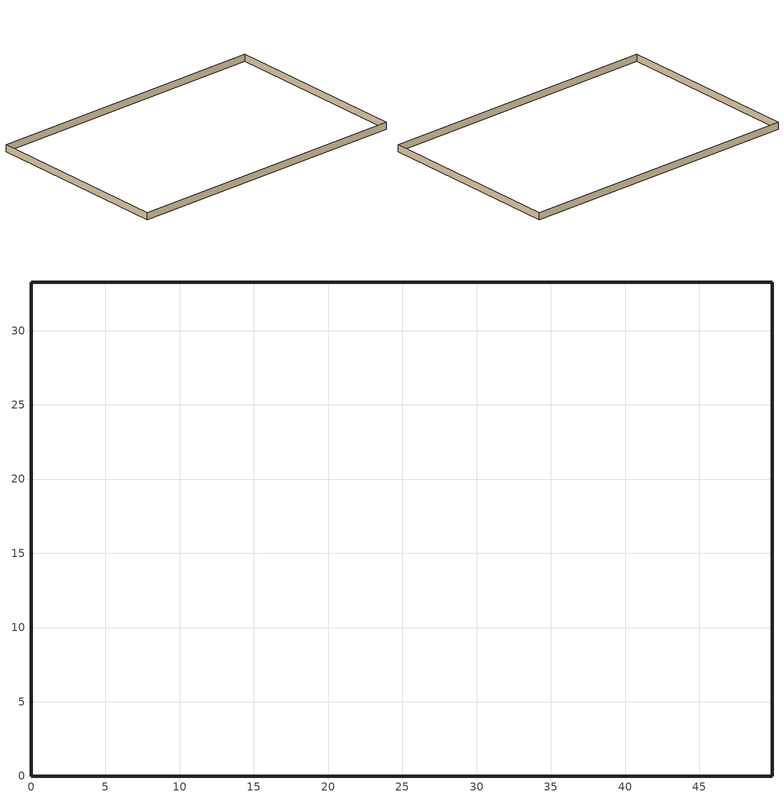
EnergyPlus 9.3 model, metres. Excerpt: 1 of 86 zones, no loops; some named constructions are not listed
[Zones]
FirstFloor_Plenum ZN
 wall outside (nonres_ext_wall): 49.91,0 49.91,33.27 0,33.27 0,0 49.91,0 z2.74:3.96
[EnergyManagementSystem:Subroutine]
Advanced_II_Zone_Vpzmin_6: IF ENCLOSEDOFFICE_BOT_3_OCC_SENSOR ==0; set ENCLOSEDOFFICE_BOT_3_Vozcontrol= 0; ELSEIF WorkTime == 0; set ENCLOSEDOFFICE_BOT_3_Vozcontrol= 0; else; set ENCLOSEDOFFICE_BOT_3_Vozcontrol=ENCLOSEDOFFICE_BOT_3_Vozreal; Endif; IF ENCLOSEDOFFICE_BOT_4_OCC_SENSOR ==0; set ENCLOSEDOFFICE_BOT_4_Vozcontrol= 0; ELSEIF WorkTime == 0; set ENCLOSEDOFFICE_BOT_4_Vozcontrol= 0; else; set ENCLOSEDOFFICE_BOT_4_Vozcontrol=ENCLOSEDOFFICE_BOT_4_Vozreal; Endif; IF ENCLOSEDOFFICE_MID_1_OCC_SENSOR ==0; set ENCLOSEDOFFICE_MID_1_Vozcontrol= 0; ELSEIF WorkTime == 0; set ENCLOSEDOFFICE_MID_1_Vozcontrol= 0; else; set ENCLOSEDOFFICE_MID_1_Vozcontrol=ENCLOSEDOFFICE_MID_1_Vozreal; Endif; IF ENCLOSEDOFFICE_MID_2_OCC_SENSOR ==0; set ENCLOSEDOFFICE_MID_2_Vozcontrol= 0; ELSEIF WorkTime == 0; set ENCLOSEDOFFICE_MID_2_Vozcontrol= 0; else; set ENCLOSEDOFFICE_MID_2_Vozcontrol=ENCLOSEDOFFICE_MID_2_Vozreal; Endif; IF ENCLOSEDOFFICE_MID_3_OCC_SENSOR ==0; set ENCLOSEDOFFICE_MID_3_Vozcontrol= 0; ELSEIF WorkTime == 0; set ENCLOSEDOFFICE_MID_3_Vozcontrol= 0; else; set ENCLOSEDOFFICE_MID_3_Vozcontrol=ENCLOSEDOFFICE_MID_3_Vozreal; Endif; IF ENCLOSEDOFFICE_TOP_1_OCC_SENSOR ==0; set ENCLOSEDOFFICE_TOP_1_Vozcontrol= 0; ELSEIF WorkTime == 0; set ENCLOSEDOFFICE_TOP_1_Vozcontrol= 0; else; set ENCLOSEDOFFICE_TOP_1_Vozcontrol=ENCLOSEDOFFICE_TOP_1_Vozreal; Endif; IF ENCLOSEDOFFICE_TOP_2_OCC_SENSOR ==0; set ENCLOSEDOFFICE_TOP_2_Vozcontrol= 0; ELSEIF WorkTime == 0; set ENCLOSEDOFFICE_TOP_2_Vozcontrol= 0; else; set ENCLOSEDOFFICE_TOP_2_Vozcontrol=ENCLOSEDOFFICE_TOP_2_Vozreal; Endif; IF ENCLOSEDOFFICE_TOP_3_OCC_SENSOR ==0; set ENCLOSEDOFFICE_TOP_3_Vozcontrol= 0; ELSEIF WorkTime == 0; set ENCLOSEDOFFICE_TOP_3_Vozcontrol= 0; else; set ENCLOSEDOFFICE_TOP_3_Vozcontrol=ENCLOSEDOFFICE_TOP_3_Vozreal; Endif; IF LOBBY_BOT_OCC_SENSOR ==0; set LOBBY_BOT_Vozcontrol= 0; ELSEIF WorkTime == 0; set LOBBY_BOT_Vozcontrol= 0; else; set LOBBY_BOT_Vozcontrol=LOBBY_BOT_Vozreal; Endif; IF LOBBY_MID_OCC_SENSOR ==0; set LOBBY_MID_Vozcontrol= 0; ELSEIF WorkTime == 0; set LOBBY_MID_Vozcontrol= 0; else; set LOBBY_MID_Vozcontrol=LOBBY_MID_Vozreal; Endif; IF LOBBY_TOP_OCC_SENSOR ==0; set LOBBY_TOP_Vozcontrol= 0; ELSEIF WorkTime == 0; set LOBBY_TOP_Vozcontrol= 0; else; set LOBBY_TOP_Vozcontrol=LOBBY_TOP_Vozreal; Endif; IF LOUNGE_BOT_OCC_SENSOR ==0; set LOUNGE_BOT_Vozcontrol= 0; ELSEIF WorkTime == 0; set LOUNGE_BOT_Vozcontrol= 0; else; set LOUNGE_BOT_Vozcontrol=LOUNGE_BOT_Vozreal; Endif; IF MECHANICAL_BOT_OCC_SENSOR ==0; set MECHANICAL_BOT_Vozcontrol= 0; ELSEIF WorkTime == 0; set MECHANICAL_BOT_Vozcontrol= 0; else; set MECHANICAL_BOT_Vozcontrol=MECHANICAL_BOT_Vozreal; Endif; IF MECHANICAL_MID_OCC_SENSOR ==0; set MECHANICAL_MID_Vozcontrol= 0; ELSEIF WorkTime == 0; set MECHANICAL_MID_Vozcontrol= 0; else; set MECHANICAL_MID_Vozcontrol=MECHANICAL_MID_Vozreal; Endif; IF MECHANICAL_TOP_OCC_SENSOR ==0; set MECHANICAL_TOP_Vozcontrol= 0; ELSEIF WorkTime == 0; set MECHANICAL_TOP_Vozcontrol= 0; else; set MECHANICAL_TOP_Vozcontrol=MECHANICAL_TOP_Vozreal; Endif; IF OPENOFFICE_BOT_1_OCC_SENSOR ==0; set OPENOFFICE_BOT_1_Vozcontrol= 0; ELSEIF WorkTime == 0; set OPENOFFICE_BOT_1_Vozcontrol= 0; else; set OPENOFFICE_BOT_1_Vozcontrol=OPENOFFICE_BOT_1_Vozreal; Endif; IF OPENOFFICE_BOT_2_OCC_SENSOR ==0; set OPENOFFICE_BOT_2_Vozcontrol= 0; ELSEIF WorkTime == 0; set OPENOFFICE_BOT_2_Vozcontrol= 0; else; set OPENOFFICE_BOT_2_Vozcontrol=OPENOFFICE_BOT_2_Vozreal; Endif; IF OPENOFFICE_BOT_3_OCC_SENSOR ==0; set OPENOFFICE_BOT_3_Vozcontrol= 0; ELSEIF WorkTime == 0; set OPENOFFICE_BOT_3_Vozcontrol= 0; else; set OPENOFFICE_BOT_3_Vozcontrol=OPENOFFICE_BOT_3_Vozreal; Endif; IF OPENOFFICE_MID_1_OCC_SENSOR ==0; set OPENOFFICE_MID_1_Vozcontrol= 0; ELSEIF WorkTime == 0; set OPENOFFICE_MID_1_Vozcontrol= 0; else; set OPENOFFICE_MID_1_Vozcontrol=OPENOFFICE_MID_1_Vozreal; Endif; IF OPENOFFICE_MID_2_OCC_SENSOR ==0; set OPENOFFICE_MID_2_Vozcontrol= 0; ELSEIF WorkTime == 0; set OPENOFFICE_MID_2_Vozcontrol= 0; else; set OPENOFFICE_MID_2_Vozcontrol=OPENOFFICE_MID_2_Vozreal; Endif; IF OPENOFFICE_MID_3_OCC_SENSOR ==0; set OPENOFFICE_MID_3_Vozcontrol= 0; ELSEIF WorkTime == 0; set OPENOFFICE_MID_3_Vozcontrol= 0; else; set OPENOFFICE_MID_3_Vozcontrol=OPENOFFICE_MID_3_Vozreal; Endif; IF OPENOFFICE_MID_4_OCC_SENSOR ==0; set OPENOFFICE_MID_4_Vozcontrol= 0; ELSEIF WorkTime == 0; set OPENOFFICE_MID_4_Vozcontrol= 0; else; set OPENOFFICE_MID_4_Vozcontrol=OPENOFFICE_MID_4_Vozreal; Endif; IF OPENOFFICE_TOP_1_OCC_SENSOR ==0; set OPENOFFICE_TOP_1_Vozcontrol= 0; ELSEIF WorkTime == 0; set OPENOFFICE_TOP_1_Vozcontrol= 0; else; set OPENOFFICE_TOP_1_Vozcontrol=OPENOFFICE_TOP_1_Vozreal; Endif; IF OPENOFFICE_TOP_2_OCC_SENSOR ==0; set OPENOFFICE_TOP_2_Vozcontrol= 0; ELSEIF WorkTime == 0; set OPENOFFICE_TOP_2_Vozcontrol= 0; else; set OPENOFFICE_TOP_2_Vozcontrol=OPENOFFICE_TOP_2_Vozreal; Endif; IF OPENOFFICE_TOP_3_OCC_SENSOR ==0; set OPENOFFICE_TOP_3_Vozcontrol= 0; ELSEIF WorkTime == 0; set OPENOFFICE_TOP_3_Vozcontrol= 0; else; set OPENOFFICE_TOP_3_Vozcontrol=OPENOFFICE_TOP_3_Vozreal; Endif; IF OPENOFFICE_TOP_4_OCC_SENSOR ==0; set OPENOFFICE_TOP_4_Vozcontrol= 0; ELSEIF WorkTime == 0; set OPENOFFICE_TOP_4_Vozcontrol= 0; else; set OPENOFFICE_TOP_4_Vozcontrol=OPENOFFICE_TOP_4_Vozreal; Endif; IF RESTROOM_BOT_OCC_SENSOR ==0; set RESTROOM_BOT_Vozcontrol= 0; ELSEIF WorkTime == 0; set RESTROOM_BOT_Vozcontrol= 0; else; set RESTROOM_BOT_Vozcontrol=RESTROOM_BOT_Vozreal; Endif; IF RESTROOM_MID_OCC_SENSOR ==0; set RESTROOM_MID_Vozcontrol= 0; ELSEIF WorkTime == 0; set RESTROOM_MID_Vozcontrol= 0; else; set RESTROOM_MID_Vozcontrol=RESTROOM_MID_Vozreal; Endif; IF RESTROOM_TOP_OCC_SENSOR ==0; set RESTROOM_TOP_Vozcontrol= 0; ELSEIF WorkTime == 0; set RESTROOM_TOP_Vozcontrol= 0; else; set RESTROOM_TOP_Vozcontrol=RESTROOM_TOP_Vozreal; Endif; IF STAIR_BOT_1_OCC_SENSOR ==0; set STAIR_BOT_1_Vozcontrol= 0; ELSEIF WorkTime == 0; set STAIR_BOT_1_Vozcontrol= 0; else; set STAIR_BOT_1_Vozcontrol=STAIR_BOT_1_Vozreal; Endif
Advanced_II_Zone_Vpzmin_7: IF ENCLOSEDOFFICE_TOP_2_OCC_SENSOR ==0; set ENCLOSEDOFFICE_TOP_2_Vozcontrol= 0; ELSEIF WorkTime == 0; set ENCLOSEDOFFICE_TOP_2_Vozcontrol= 0; else; set ENCLOSEDOFFICE_TOP_2_Vozcontrol=ENCLOSEDOFFICE_TOP_2_Vozreal; Endif; IF ENCLOSEDOFFICE_TOP_3_OCC_SENSOR ==0; set ENCLOSEDOFFICE_TOP_3_Vozcontrol= 0; ELSEIF WorkTime == 0; set ENCLOSEDOFFICE_TOP_3_Vozcontrol= 0; else; set ENCLOSEDOFFICE_TOP_3_Vozcontrol=ENCLOSEDOFFICE_TOP_3_Vozreal; Endif; IF LOBBY_BOT_OCC_SENSOR ==0; set LOBBY_BOT_Vozcontrol= 0; ELSEIF WorkTime == 0; set LOBBY_BOT_Vozcontrol= 0; else; set LOBBY_BOT_Vozcontrol=LOBBY_BOT_Vozreal; Endif; IF LOBBY_MID_OCC_SENSOR ==0; set LOBBY_MID_Vozcontrol= 0; ELSEIF WorkTime == 0; set LOBBY_MID_Vozcontrol= 0; else; set LOBBY_MID_Vozcontrol=LOBBY_MID_Vozreal; Endif; IF LOBBY_TOP_OCC_SENSOR ==0; set LOBBY_TOP_Vozcontrol= 0; ELSEIF WorkTime == 0; set LOBBY_TOP_Vozcontrol= 0; else; set LOBBY_TOP_Vozcontrol=LOBBY_TOP_Vozreal; Endif; IF LOUNGE_BOT_OCC_SENSOR ==0; set LOUNGE_BOT_Vozcontrol= 0; ELSEIF WorkTime == 0; set LOUNGE_BOT_Vozcontrol= 0; else; set LOUNGE_BOT_Vozcontrol=LOUNGE_BOT_Vozreal; Endif; IF MECHANICAL_BOT_OCC_SENSOR ==0; set MECHANICAL_BOT_Vozcontrol= 0; ELSEIF WorkTime == 0; set MECHANICAL_BOT_Vozcontrol= 0; else; set MECHANICAL_BOT_Vozcontrol=MECHANICAL_BOT_Vozreal; Endif; IF MECHANICAL_MID_OCC_SENSOR ==0; set MECHANICAL_MID_Vozcontrol= 0; ELSEIF WorkTime == 0; set MECHANICAL_MID_Vozcontrol= 0; else; set MECHANICAL_MID_Vozcontrol=MECHANICAL_MID_Vozreal; Endif; IF MECHANICAL_TOP_OCC_SENSOR ==0; set MECHANICAL_TOP_Vozcontrol= 0; ELSEIF WorkTime == 0; set MECHANICAL_TOP_Vozcontrol= 0; else; set MECHANICAL_TOP_Vozcontrol=MECHANICAL_TOP_Vozreal; Endif; IF OPENOFFICE_BOT_1_OCC_SENSOR ==0; set OPENOFFICE_BOT_1_Vozcontrol= 0; ELSEIF WorkTime == 0; set OPENOFFICE_BOT_1_Vozcontrol= 0; else; set OPENOFFICE_BOT_1_Vozcontrol=OPENOFFICE_BOT_1_Vozreal; Endif; IF OPENOFFICE_BOT_2_OCC_SENSOR ==0; set OPENOFFICE_BOT_2_Vozcontrol= 0; ELSEIF WorkTime == 0; set OPENOFFICE_BOT_2_Vozcontrol= 0; else; set OPENOFFICE_BOT_2_Vozcontrol=OPENOFFICE_BOT_2_Vozreal; Endif; IF OPENOFFICE_BOT_3_OCC_SENSOR ==0; set OPENOFFICE_BOT_3_Vozcontrol= 0; ELSEIF WorkTime == 0; set OPENOFFICE_BOT_3_Vozcontrol= 0; else; set OPENOFFICE_BOT_3_Vozcontrol=OPENOFFICE_BOT_3_Vozreal; Endif; IF OPENOFFICE_MID_1_OCC_SENSOR ==0; set OPENOFFICE_MID_1_Vozcontrol= 0; ELSEIF WorkTime == 0; set OPENOFFICE_MID_1_Vozcontrol= 0; else; set OPENOFFICE_MID_1_Vozcontrol=OPENOFFICE_MID_1_Vozreal; Endif; IF OPENOFFICE_MID_2_OCC_SENSOR ==0; set OPENOFFICE_MID_2_Vozcontrol= 0; ELSEIF WorkTime == 0; set OPENOFFICE_MID_2_Vozcontrol= 0; else; set OPENOFFICE_MID_2_Vozcontrol=OPENOFFICE_MID_2_Vozreal; Endif; IF OPENOFFICE_MID_3_OCC_SENSOR ==0; set OPENOFFICE_MID_3_Vozcontrol= 0; ELSEIF WorkTime == 0; set OPENOFFICE_MID_3_Vozcontrol= 0; else; set OPENOFFICE_MID_3_Vozcontrol=OPENOFFICE_MID_3_Vozreal; Endif; IF OPENOFFICE_MID_4_OCC_SENSOR ==0; set OPENOFFICE_MID_4_Vozcontrol= 0; ELSEIF WorkTime == 0; set OPENOFFICE_MID_4_Vozcontrol= 0; else; set OPENOFFICE_MID_4_Vozcontrol=OPENOFFICE_MID_4_Vozreal; Endif; IF OPENOFFICE_TOP_1_OCC_SENSOR ==0; set OPENOFFICE_TOP_1_Vozcontrol= 0; ELSEIF WorkTime == 0; set OPENOFFICE_TOP_1_Vozcontrol= 0; else; set OPENOFFICE_TOP_1_Vozcontrol=OPENOFFICE_TOP_1_Vozreal; Endif; IF OPENOFFICE_TOP_2_OCC_SENSOR ==0; set OPENOFFICE_TOP_2_Vozcontrol= 0; ELSEIF WorkTime == 0; set OPENOFFICE_TOP_2_Vozcontrol= 0; else; set OPENOFFICE_TOP_2_Vozcontrol=OPENOFFICE_TOP_2_Vozreal; Endif; IF OPENOFFICE_TOP_3_OCC_SENSOR ==0; set OPENOFFICE_TOP_3_Vozcontrol= 0; ELSEIF WorkTime == 0; set OPENOFFICE_TOP_3_Vozcontrol= 0; else; set OPENOFFICE_TOP_3_Vozcontrol=OPENOFFICE_TOP_3_Vozreal; Endif; IF OPENOFFICE_TOP_4_OCC_SENSOR ==0; set OPENOFFICE_TOP_4_Vozcontrol= 0; ELSEIF WorkTime == 0; set OPENOFFICE_TOP_4_Vozcontrol= 0; else; set OPENOFFICE_TOP_4_Vozcontrol=OPENOFFICE_TOP_4_Vozreal; Endif; IF RESTROOM_BOT_OCC_SENSOR ==0; set RESTROOM_BOT_Vozcontrol= 0; ELSEIF WorkTime == 0; set RESTROOM_BOT_Vozcontrol= 0; else; set RESTROOM_BOT_Vozcontrol=RESTROOM_BOT_Vozreal; Endif; IF RESTROOM_MID_OCC_SENSOR ==0; set RESTROOM_MID_Vozcontrol= 0; ELSEIF WorkTime == 0; set RESTROOM_MID_Vozcontrol= 0; else; set RESTROOM_MID_Vozcontrol=RESTROOM_MID_Vozreal; Endif; IF RESTROOM_TOP_OCC_SENSOR ==0; set RESTROOM_TOP_Vozcontrol= 0; ELSEIF WorkTime == 0; set RESTROOM_TOP_Vozcontrol= 0; else; set RESTROOM_TOP_Vozcontrol=RESTROOM_TOP_Vozreal; Endif; IF STAIR_BOT_1_OCC_SENSOR ==0; set STAIR_BOT_1_Vozcontrol= 0; ELSEIF WorkTime == 0; set STAIR_BOT_1_Vozcontrol= 0; else; set STAIR_BOT_1_Vozcontrol=STAIR_BOT_1_Vozreal; Endif; IF STAIR_BOT_2_OCC_SENSOR ==0; set STAIR_BOT_2_Vozcontrol= 0; ELSEIF WorkTime == 0; set STAIR_BOT_2_Vozcontrol= 0; else; set STAIR_BOT_2_Vozcontrol=STAIR_BOT_2_Vozreal; Endif; IF STAIR_MID_1_OCC_SENSOR ==0; set STAIR_MID_1_Vozcontrol= 0; ELSEIF WorkTime == 0; set STAIR_MID_1_Vozcontrol= 0; else; set STAIR_MID_1_Vozcontrol=STAIR_MID_1_Vozreal; Endif; IF STAIR_MID_2_OCC_SENSOR ==0; set STAIR_MID_2_Vozcontrol= 0; ELSEIF WorkTime == 0; set STAIR_MID_2_Vozcontrol= 0; else; set STAIR_MID_2_Vozcontrol=STAIR_MID_2_Vozreal; Endif; IF STAIR_TOP_1_OCC_SENSOR ==0; set STAIR_TOP_1_Vozcontrol= 0; ELSEIF WorkTime == 0; set STAIR_TOP_1_Vozcontrol= 0; else; set STAIR_TOP_1_Vozcontrol=STAIR_TOP_1_Vozreal; Endif; IF STAIR_TOP_2_OCC_SENSOR ==0; set STAIR_TOP_2_Vozcontrol= 0; ELSEIF WorkTime == 0; set STAIR_TOP_2_Vozcontrol= 0; else; set STAIR_TOP_2_Vozcontrol=STAIR_TOP_2_Vozreal; Endif; IF ENCLOSEDOFFICE_BOT_7_OCC_SENSOR ==0; set ENCLOSEDOFFICE_BOT_7_Vozcontrol= 0; ELSEIF WorkTime == 0; set ENCLOSEDOFFICE_BOT_7_Vozcontrol= 0; else; set ENCLOSEDOFFICE_BOT_7_Vozcontrol=ENCLOSEDOFFICE_BOT_7_Vozreal; Endif; IF ENCLOSEDOFFICE_BOT_6_OCC_SENSOR ==0; set ENCLOSEDOFFICE_BOT_6_Vozcontrol= 0; ELSEIF WorkTime == 0; set ENCLOSEDOFFICE_BOT_6_Vozcontrol= 0; else; set ENCLOSEDOFFICE_BOT_6_Vozcontrol=ENCLOSEDOFFICE_BOT_6_Vozreal; Endif; IF ENCLOSEDOFFICE_BOT_5_OCC_SENSOR ==0; set ENCLOSEDOFFICE_BOT_5_Vozcontrol= 0; ELSEIF WorkTime == 0; set ENCLOSEDOFFICE_BOT_5_Vozcontrol= 0; else; set ENCLOSEDOFFICE_BOT_5_Vozcontrol=ENCLOSEDOFFICE_BOT_5_Vozreal; Endif; IF ENCLOSEDOFFICE_BOT_2_OCC_SENSOR ==0; set ENCLOSEDOFFICE_BOT_2_Vozcontrol= 0; ELSEIF WorkTime == 0; set ENCLOSEDOFFICE_BOT_2_Vozcontrol= 0; else; set ENCLOSEDOFFICE_BOT_2_Vozcontrol=ENCLOSEDOFFICE_BOT_2_Vozreal; Endif; IF ENCLOSEDOFFICE_BOT_8_OCC_SENSOR ==0; set ENCLOSEDOFFICE_BOT_8_Vozcontrol= 0; ELSEIF WorkTime == 0; set ENCLOSEDOFFICE_BOT_8_Vozcontrol= 0; else; set ENCLOSEDOFFICE_BOT_8_Vozcontrol=ENCLOSEDOFFICE_BOT_8_Vozreal; Endif
Advanced_II_Zone_Vpzmin_8: IF MECHANICAL_BOT_OCC_SENSOR ==0; set MECHANICAL_BOT_Vozcontrol= 0; ELSEIF WorkTime == 0; set MECHANICAL_BOT_Vozcontrol= 0; else; set MECHANICAL_BOT_Vozcontrol=MECHANICAL_BOT_Vozreal; Endif; IF MECHANICAL_MID_OCC_SENSOR ==0; set MECHANICAL_MID_Vozcontrol= 0; ELSEIF WorkTime == 0; set MECHANICAL_MID_Vozcontrol= 0; else; set MECHANICAL_MID_Vozcontrol=MECHANICAL_MID_Vozreal; Endif; IF MECHANICAL_TOP_OCC_SENSOR ==0; set MECHANICAL_TOP_Vozcontrol= 0; ELSEIF WorkTime == 0; set MECHANICAL_TOP_Vozcontrol= 0; else; set MECHANICAL_TOP_Vozcontrol=MECHANICAL_TOP_Vozreal; Endif; IF OPENOFFICE_BOT_1_OCC_SENSOR ==0; set OPENOFFICE_BOT_1_Vozcontrol= 0; ELSEIF WorkTime == 0; set OPENOFFICE_BOT_1_Vozcontrol= 0; else; set OPENOFFICE_BOT_1_Vozcontrol=OPENOFFICE_BOT_1_Vozreal; Endif; IF OPENOFFICE_BOT_2_OCC_SENSOR ==0; set OPENOFFICE_BOT_2_Vozcontrol= 0; ELSEIF WorkTime == 0; set OPENOFFICE_BOT_2_Vozcontrol= 0; else; set OPENOFFICE_BOT_2_Vozcontrol=OPENOFFICE_BOT_2_Vozreal; Endif; IF OPENOFFICE_BOT_3_OCC_SENSOR ==0; set OPENOFFICE_BOT_3_Vozcontrol= 0; ELSEIF WorkTime == 0; set OPENOFFICE_BOT_3_Vozcontrol= 0; else; set OPENOFFICE_BOT_3_Vozcontrol=OPENOFFICE_BOT_3_Vozreal; Endif; IF OPENOFFICE_MID_1_OCC_SENSOR ==0; set OPENOFFICE_MID_1_Vozcontrol= 0; ELSEIF WorkTime == 0; set OPENOFFICE_MID_1_Vozcontrol= 0; else; set OPENOFFICE_MID_1_Vozcontrol=OPENOFFICE_MID_1_Vozreal; Endif; IF OPENOFFICE_MID_2_OCC_SENSOR ==0; set OPENOFFICE_MID_2_Vozcontrol= 0; ELSEIF WorkTime == 0; set OPENOFFICE_MID_2_Vozcontrol= 0; else; set OPENOFFICE_MID_2_Vozcontrol=OPENOFFICE_MID_2_Vozreal; Endif; IF OPENOFFICE_MID_3_OCC_SENSOR ==0; set OPENOFFICE_MID_3_Vozcontrol= 0; ELSEIF WorkTime == 0; set OPENOFFICE_MID_3_Vozcontrol= 0; else; set OPENOFFICE_MID_3_Vozcontrol=OPENOFFICE_MID_3_Vozreal; Endif; IF OPENOFFICE_MID_4_OCC_SENSOR ==0; set OPENOFFICE_MID_4_Vozcontrol= 0; ELSEIF WorkTime == 0; set OPENOFFICE_MID_4_Vozcontrol= 0; else; set OPENOFFICE_MID_4_Vozcontrol=OPENOFFICE_MID_4_Vozreal; Endif; IF OPENOFFICE_TOP_1_OCC_SENSOR ==0; set OPENOFFICE_TOP_1_Vozcontrol= 0; ELSEIF WorkTime == 0; set OPENOFFICE_TOP_1_Vozcontrol= 0; else; set OPENOFFICE_TOP_1_Vozcontrol=OPENOFFICE_TOP_1_Vozreal; Endif; IF OPENOFFICE_TOP_2_OCC_SENSOR ==0; set OPENOFFICE_TOP_2_Vozcontrol= 0; ELSEIF WorkTime == 0; set OPENOFFICE_TOP_2_Vozcontrol= 0; else; set OPENOFFICE_TOP_2_Vozcontrol=OPENOFFICE_TOP_2_Vozreal; Endif; IF OPENOFFICE_TOP_3_OCC_SENSOR ==0; set OPENOFFICE_TOP_3_Vozcontrol= 0; ELSEIF WorkTime == 0; set OPENOFFICE_TOP_3_Vozcontrol= 0; else; set OPENOFFICE_TOP_3_Vozcontrol=OPENOFFICE_TOP_3_Vozreal; Endif; IF OPENOFFICE_TOP_4_OCC_SENSOR ==0; set OPENOFFICE_TOP_4_Vozcontrol= 0; ELSEIF WorkTime == 0; set OPENOFFICE_TOP_4_Vozcontrol= 0; else; set OPENOFFICE_TOP_4_Vozcontrol=OPENOFFICE_TOP_4_Vozreal; Endif; IF RESTROOM_BOT_OCC_SENSOR ==0; set RESTROOM_BOT_Vozcontrol= 0; ELSEIF WorkTime == 0; set RESTROOM_BOT_Vozcontrol= 0; else; set RESTROOM_BOT_Vozcontrol=RESTROOM_BOT_Vozreal; Endif; IF RESTROOM_MID_OCC_SENSOR ==0; set RESTROOM_MID_Vozcontrol= 0; ELSEIF WorkTime == 0; set RESTROOM_MID_Vozcontrol= 0; else; set RESTROOM_MID_Vozcontrol=RESTROOM_MID_Vozreal; Endif; IF RESTROOM_TOP_OCC_SENSOR ==0; set RESTROOM_TOP_Vozcontrol= 0; ELSEIF WorkTime == 0; set RESTROOM_TOP_Vozcontrol= 0; else; set RESTROOM_TOP_Vozcontrol=RESTROOM_TOP_Vozreal; Endif; IF STAIR_BOT_1_OCC_SENSOR ==0; set STAIR_BOT_1_Vozcontrol= 0; ELSEIF WorkTime == 0; set STAIR_BOT_1_Vozcontrol= 0; else; set STAIR_BOT_1_Vozcontrol=STAIR_BOT_1_Vozreal; Endif; IF STAIR_BOT_2_OCC_SENSOR ==0; set STAIR_BOT_2_Vozcontrol= 0; ELSEIF WorkTime == 0; set STAIR_BOT_2_Vozcontrol= 0; else; set STAIR_BOT_2_Vozcontrol=STAIR_BOT_2_Vozreal; Endif; IF STAIR_MID_1_OCC_SENSOR ==0; set STAIR_MID_1_Vozcontrol= 0; ELSEIF WorkTime == 0; set STAIR_MID_1_Vozcontrol= 0; else; set STAIR_MID_1_Vozcontrol=STAIR_MID_1_Vozreal; Endif; IF STAIR_MID_2_OCC_SENSOR ==0; set STAIR_MID_2_Vozcontrol= 0; ELSEIF WorkTime == 0; set STAIR_MID_2_Vozcontrol= 0; else; set STAIR_MID_2_Vozcontrol=STAIR_MID_2_Vozreal; Endif; IF STAIR_TOP_1_OCC_SENSOR ==0; set STAIR_TOP_1_Vozcontrol= 0; ELSEIF WorkTime == 0; set STAIR_TOP_1_Vozcontrol= 0; else; set STAIR_TOP_1_Vozcontrol=STAIR_TOP_1_Vozreal; Endif; IF STAIR_TOP_2_OCC_SENSOR ==0; set STAIR_TOP_2_Vozcontrol= 0; ELSEIF WorkTime == 0; set STAIR_TOP_2_Vozcontrol= 0; else; set STAIR_TOP_2_Vozcontrol=STAIR_TOP_2_Vozreal; Endif; IF ENCLOSEDOFFICE_BOT_7_OCC_SENSOR ==0; set ENCLOSEDOFFICE_BOT_7_Vozcontrol= 0; ELSEIF WorkTime == 0; set ENCLOSEDOFFICE_BOT_7_Vozcontrol= 0; else; set ENCLOSEDOFFICE_BOT_7_Vozcontrol=ENCLOSEDOFFICE_BOT_7_Vozreal; Endif; IF ENCLOSEDOFFICE_BOT_6_OCC_SENSOR ==0; set ENCLOSEDOFFICE_BOT_6_Vozcontrol= 0; ELSEIF WorkTime == 0; set ENCLOSEDOFFICE_BOT_6_Vozcontrol= 0; else; set ENCLOSEDOFFICE_BOT_6_Vozcontrol=ENCLOSEDOFFICE_BOT_6_Vozreal; Endif; IF ENCLOSEDOFFICE_BOT_5_OCC_SENSOR ==0; set ENCLOSEDOFFICE_BOT_5_Vozcontrol= 0; ELSEIF WorkTime == 0; set ENCLOSEDOFFICE_BOT_5_Vozcontrol= 0; else; set ENCLOSEDOFFICE_BOT_5_Vozcontrol=ENCLOSEDOFFICE_BOT_5_Vozreal; Endif; IF ENCLOSEDOFFICE_BOT_2_OCC_SENSOR ==0; set ENCLOSEDOFFICE_BOT_2_Vozcontrol= 0; ELSEIF WorkTime == 0; set ENCLOSEDOFFICE_BOT_2_Vozcontrol= 0; else; set ENCLOSEDOFFICE_BOT_2_Vozcontrol=ENCLOSEDOFFICE_BOT_2_Vozreal; Endif; IF ENCLOSEDOFFICE_BOT_8_OCC_SENSOR ==0; set ENCLOSEDOFFICE_BOT_8_Vozcontrol= 0; ELSEIF WorkTime == 0; set ENCLOSEDOFFICE_BOT_8_Vozcontrol= 0; else; set ENCLOSEDOFFICE_BOT_8_Vozcontrol=ENCLOSEDOFFICE_BOT_8_Vozreal; Endif; IF ENCLOSEDOFFICE_BOT_9_OCC_SENSOR ==0; set ENCLOSEDOFFICE_BOT_9_Vozcontrol= 0; ELSEIF WorkTime == 0; set ENCLOSEDOFFICE_BOT_9_Vozcontrol= 0; else; set ENCLOSEDOFFICE_BOT_9_Vozcontrol=ENCLOSEDOFFICE_BOT_9_Vozreal; Endif; IF ENCLOSEDOFFICE_MID_6_OCC_SENSOR ==0; set ENCLOSEDOFFICE_MID_6_Vozcontrol= 0; ELSEIF WorkTime == 0; set ENCLOSEDOFFICE_MID_6_Vozcontrol= 0; else; set ENCLOSEDOFFICE_MID_6_Vozcontrol=ENCLOSEDOFFICE_MID_6_Vozreal; Endif; IF ENCLOSEDOFFICE_MID_5_OCC_SENSOR ==0; set ENCLOSEDOFFICE_MID_5_Vozcontrol= 0; ELSEIF WorkTime == 0; set ENCLOSEDOFFICE_MID_5_Vozcontrol= 0; else; set ENCLOSEDOFFICE_MID_5_Vozcontrol=ENCLOSEDOFFICE_MID_5_Vozreal; Endif; IF ENCLOSEDOFFICE_MID_4_OCC_SENSOR ==0; set ENCLOSEDOFFICE_MID_4_Vozcontrol= 0; ELSEIF WorkTime == 0; set ENCLOSEDOFFICE_MID_4_Vozcontrol= 0; else; set ENCLOSEDOFFICE_MID_4_Vozcontrol=ENCLOSEDOFFICE_MID_4_Vozreal; Endif; IF ENCLOSEDOFFICE_MID_8_OCC_SENSOR ==0; set ENCLOSEDOFFICE_MID_8_Vozcontrol= 0; ELSEIF WorkTime == 0; set ENCLOSEDOFFICE_MID_8_Vozcontrol= 0; else; set ENCLOSEDOFFICE_MID_8_Vozcontrol=ENCLOSEDOFFICE_MID_8_Vozreal; Endif; IF ENCLOSEDOFFICE_MID_9_OCC_SENSOR ==0; set ENCLOSEDOFFICE_MID_9_Vozcontrol= 0; ELSEIF WorkTime == 0; set ENCLOSEDOFFICE_MID_9_Vozcontrol= 0; else; set ENCLOSEDOFFICE_MID_9_Vozcontrol=ENCLOSEDOFFICE_MID_9_Vozreal; Endif; IF ENCLOSEDOFFICE_MID_7_OCC_SENSOR ==0; set ENCLOSEDOFFICE_MID_7_Vozcontrol= 0; ELSEIF WorkTime == 0; set ENCLOSEDOFFICE_MID_7_Vozcontrol= 0; else; set ENCLOSEDOFFICE_MID_7_Vozcontrol=ENCLOSEDOFFICE_MID_7_Vozreal; Endif; IF ENCLOSEDOFFICE_TOP_6_OCC_SENSOR ==0; set ENCLOSEDOFFICE_TOP_6_Vozcontrol= 0; ELSEIF WorkTime == 0; set ENCLOSEDOFFICE_TOP_6_Vozcontrol= 0; else; set ENCLOSEDOFFICE_TOP_6_Vozcontrol=ENCLOSEDOFFICE_TOP_6_Vozreal; Endif; IF ENCLOSEDOFFICE_TOP_5_OCC_SENSOR ==0; set ENCLOSEDOFFICE_TOP_5_Vozcontrol= 0; ELSEIF WorkTime == 0; set ENCLOSEDOFFICE_TOP_5_Vozcontrol= 0; else; set ENCLOSEDOFFICE_TOP_5_Vozcontrol=ENCLOSEDOFFICE_TOP_5_Vozreal; Endif; IF ENCLOSEDOFFICE_TOP_4_OCC_SENSOR ==0; set ENCLOSEDOFFICE_TOP_4_Vozcontrol= 0; ELSEIF WorkTime == 0; set ENCLOSEDOFFICE_TOP_4_Vozcontrol= 0; else; set ENCLOSEDOFFICE_TOP_4_Vozcontrol=ENCLOSEDOFFICE_TOP_4_Vozreal; Endif
Advanced_II_Zone_Vpzmin_9: IF OPENOFFICE_MID_1_OCC_SENSOR ==0; set OPENOFFICE_MID_1_Vozcontrol= 0; ELSEIF WorkTime == 0; set OPENOFFICE_MID_1_Vozcontrol= 0; else; set OPENOFFICE_MID_1_Vozcontrol=OPENOFFICE_MID_1_Vozreal; Endif; IF OPENOFFICE_MID_2_OCC_SENSOR ==0; set OPENOFFICE_MID_2_Vozcontrol= 0; ELSEIF WorkTime == 0; set OPENOFFICE_MID_2_Vozcontrol= 0; else; set OPENOFFICE_MID_2_Vozcontrol=OPENOFFICE_MID_2_Vozreal; Endif; IF OPENOFFICE_MID_3_OCC_SENSOR ==0; set OPENOFFICE_MID_3_Vozcontrol= 0; ELSEIF WorkTime == 0; set OPENOFFICE_MID_3_Vozcontrol= 0; else; set OPENOFFICE_MID_3_Vozcontrol=OPENOFFICE_MID_3_Vozreal; Endif; IF OPENOFFICE_MID_4_OCC_SENSOR ==0; set OPENOFFICE_MID_4_Vozcontrol= 0; ELSEIF WorkTime == 0; set OPENOFFICE_MID_4_Vozcontrol= 0; else; set OPENOFFICE_MID_4_Vozcontrol=OPENOFFICE_MID_4_Vozreal; Endif; IF OPENOFFICE_TOP_1_OCC_SENSOR ==0; set OPENOFFICE_TOP_1_Vozcontrol= 0; ELSEIF WorkTime == 0; set OPENOFFICE_TOP_1_Vozcontrol= 0; else; set OPENOFFICE_TOP_1_Vozcontrol=OPENOFFICE_TOP_1_Vozreal; Endif; IF OPENOFFICE_TOP_2_OCC_SENSOR ==0; set OPENOFFICE_TOP_2_Vozcontrol= 0; ELSEIF WorkTime == 0; set OPENOFFICE_TOP_2_Vozcontrol= 0; else; set OPENOFFICE_TOP_2_Vozcontrol=OPENOFFICE_TOP_2_Vozreal; Endif; IF OPENOFFICE_TOP_3_OCC_SENSOR ==0; set OPENOFFICE_TOP_3_Vozcontrol= 0; ELSEIF WorkTime == 0; set OPENOFFICE_TOP_3_Vozcontrol= 0; else; set OPENOFFICE_TOP_3_Vozcontrol=OPENOFFICE_TOP_3_Vozreal; Endif; IF OPENOFFICE_TOP_4_OCC_SENSOR ==0; set OPENOFFICE_TOP_4_Vozcontrol= 0; ELSEIF WorkTime == 0; set OPENOFFICE_TOP_4_Vozcontrol= 0; else; set OPENOFFICE_TOP_4_Vozcontrol=OPENOFFICE_TOP_4_Vozreal; Endif; IF RESTROOM_BOT_OCC_SENSOR ==0; set RESTROOM_BOT_Vozcontrol= 0; ELSEIF WorkTime == 0; set RESTROOM_BOT_Vozcontrol= 0; else; set RESTROOM_BOT_Vozcontrol=RESTROOM_BOT_Vozreal; Endif; IF RESTROOM_MID_OCC_SENSOR ==0; set RESTROOM_MID_Vozcontrol= 0; ELSEIF WorkTime == 0; set RESTROOM_MID_Vozcontrol= 0; else; set RESTROOM_MID_Vozcontrol=RESTROOM_MID_Vozreal; Endif; IF RESTROOM_TOP_OCC_SENSOR ==0; set RESTROOM_TOP_Vozcontrol= 0; ELSEIF WorkTime == 0; set RESTROOM_TOP_Vozcontrol= 0; else; set RESTROOM_TOP_Vozcontrol=RESTROOM_TOP_Vozreal; Endif; IF STAIR_BOT_1_OCC_SENSOR ==0; set STAIR_BOT_1_Vozcontrol= 0; ELSEIF WorkTime == 0; set STAIR_BOT_1_Vozcontrol= 0; else; set STAIR_BOT_1_Vozcontrol=STAIR_BOT_1_Vozreal; Endif; IF STAIR_BOT_2_OCC_SENSOR ==0; set STAIR_BOT_2_Vozcontrol= 0; ELSEIF WorkTime == 0; set STAIR_BOT_2_Vozcontrol= 0; else; set STAIR_BOT_2_Vozcontrol=STAIR_BOT_2_Vozreal; Endif; IF STAIR_MID_1_OCC_SENSOR ==0; set STAIR_MID_1_Vozcontrol= 0; ELSEIF WorkTime == 0; set STAIR_MID_1_Vozcontrol= 0; else; set STAIR_MID_1_Vozcontrol=STAIR_MID_1_Vozreal; Endif; IF STAIR_MID_2_OCC_SENSOR ==0; set STAIR_MID_2_Vozcontrol= 0; ELSEIF WorkTime == 0; set STAIR_MID_2_Vozcontrol= 0; else; set STAIR_MID_2_Vozcontrol=STAIR_MID_2_Vozreal; Endif; IF STAIR_TOP_1_OCC_SENSOR ==0; set STAIR_TOP_1_Vozcontrol= 0; ELSEIF WorkTime == 0; set STAIR_TOP_1_Vozcontrol= 0; else; set STAIR_TOP_1_Vozcontrol=STAIR_TOP_1_Vozreal; Endif; IF STAIR_TOP_2_OCC_SENSOR ==0; set STAIR_TOP_2_Vozcontrol= 0; ELSEIF WorkTime == 0; set STAIR_TOP_2_Vozcontrol= 0; else; set STAIR_TOP_2_Vozcontrol=STAIR_TOP_2_Vozreal; Endif; IF ENCLOSEDOFFICE_BOT_7_OCC_SENSOR ==0; set ENCLOSEDOFFICE_BOT_7_Vozcontrol= 0; ELSEIF WorkTime == 0; set ENCLOSEDOFFICE_BOT_7_Vozcontrol= 0; else; set ENCLOSEDOFFICE_BOT_7_Vozcontrol=ENCLOSEDOFFICE_BOT_7_Vozreal; Endif; IF ENCLOSEDOFFICE_BOT_6_OCC_SENSOR ==0; set ENCLOSEDOFFICE_BOT_6_Vozcontrol= 0; ELSEIF WorkTime == 0; set ENCLOSEDOFFICE_BOT_6_Vozcontrol= 0; else; set ENCLOSEDOFFICE_BOT_6_Vozcontrol=ENCLOSEDOFFICE_BOT_6_Vozreal; Endif; IF ENCLOSEDOFFICE_BOT_5_OCC_SENSOR ==0; set ENCLOSEDOFFICE_BOT_5_Vozcontrol= 0; ELSEIF WorkTime == 0; set ENCLOSEDOFFICE_BOT_5_Vozcontrol= 0; else; set ENCLOSEDOFFICE_BOT_5_Vozcontrol=ENCLOSEDOFFICE_BOT_5_Vozreal; Endif; IF ENCLOSEDOFFICE_BOT_2_OCC_SENSOR ==0; set ENCLOSEDOFFICE_BOT_2_Vozcontrol= 0; ELSEIF WorkTime == 0; set ENCLOSEDOFFICE_BOT_2_Vozcontrol= 0; else; set ENCLOSEDOFFICE_BOT_2_Vozcontrol=ENCLOSEDOFFICE_BOT_2_Vozreal; Endif; IF ENCLOSEDOFFICE_BOT_8_OCC_SENSOR ==0; set ENCLOSEDOFFICE_BOT_8_Vozcontrol= 0; ELSEIF WorkTime == 0; set ENCLOSEDOFFICE_BOT_8_Vozcontrol= 0; else; set ENCLOSEDOFFICE_BOT_8_Vozcontrol=ENCLOSEDOFFICE_BOT_8_Vozreal; Endif; IF ENCLOSEDOFFICE_BOT_9_OCC_SENSOR ==0; set ENCLOSEDOFFICE_BOT_9_Vozcontrol= 0; ELSEIF WorkTime == 0; set ENCLOSEDOFFICE_BOT_9_Vozcontrol= 0; else; set ENCLOSEDOFFICE_BOT_9_Vozcontrol=ENCLOSEDOFFICE_BOT_9_Vozreal; Endif; IF ENCLOSEDOFFICE_MID_6_OCC_SENSOR ==0; set ENCLOSEDOFFICE_MID_6_Vozcontrol= 0; ELSEIF WorkTime == 0; set ENCLOSEDOFFICE_MID_6_Vozcontrol= 0; else; set ENCLOSEDOFFICE_MID_6_Vozcontrol=ENCLOSEDOFFICE_MID_6_Vozreal; Endif; IF ENCLOSEDOFFICE_MID_5_OCC_SENSOR ==0; set ENCLOSEDOFFICE_MID_5_Vozcontrol= 0; ELSEIF WorkTime == 0; set ENCLOSEDOFFICE_MID_5_Vozcontrol= 0; else; set ENCLOSEDOFFICE_MID_5_Vozcontrol=ENCLOSEDOFFICE_MID_5_Vozreal; Endif; IF ENCLOSEDOFFICE_MID_4_OCC_SENSOR ==0; set ENCLOSEDOFFICE_MID_4_Vozcontrol= 0; ELSEIF WorkTime == 0; set ENCLOSEDOFFICE_MID_4_Vozcontrol= 0; else; set ENCLOSEDOFFICE_MID_4_Vozcontrol=ENCLOSEDOFFICE_MID_4_Vozreal; Endif; IF ENCLOSEDOFFICE_MID_8_OCC_SENSOR ==0; set ENCLOSEDOFFICE_MID_8_Vozcontrol= 0; ELSEIF WorkTime == 0; set ENCLOSEDOFFICE_MID_8_Vozcontrol= 0; else; set ENCLOSEDOFFICE_MID_8_Vozcontrol=ENCLOSEDOFFICE_MID_8_Vozreal; Endif; IF ENCLOSEDOFFICE_MID_9_OCC_SENSOR ==0; set ENCLOSEDOFFICE_MID_9_Vozcontrol= 0; ELSEIF WorkTime == 0; set ENCLOSEDOFFICE_MID_9_Vozcontrol= 0; else; set ENCLOSEDOFFICE_MID_9_Vozcontrol=ENCLOSEDOFFICE_MID_9_Vozreal; Endif; IF ENCLOSEDOFFICE_MID_7_OCC_SENSOR ==0; set ENCLOSEDOFFICE_MID_7_Vozcontrol= 0; ELSEIF WorkTime == 0; set ENCLOSEDOFFICE_MID_7_Vozcontrol= 0; else; set ENCLOSEDOFFICE_MID_7_Vozcontrol=ENCLOSEDOFFICE_MID_7_Vozreal; Endif; IF ENCLOSEDOFFICE_TOP_6_OCC_SENSOR ==0; set ENCLOSEDOFFICE_TOP_6_Vozcontrol= 0; ELSEIF WorkTime == 0; set ENCLOSEDOFFICE_TOP_6_Vozcontrol= 0; else; set ENCLOSEDOFFICE_TOP_6_Vozcontrol=ENCLOSEDOFFICE_TOP_6_Vozreal; Endif; IF ENCLOSEDOFFICE_TOP_5_OCC_SENSOR ==0; set ENCLOSEDOFFICE_TOP_5_Vozcontrol= 0; ELSEIF WorkTime == 0; set ENCLOSEDOFFICE_TOP_5_Vozcontrol= 0; else; set ENCLOSEDOFFICE_TOP_5_Vozcontrol=ENCLOSEDOFFICE_TOP_5_Vozreal; Endif; IF ENCLOSEDOFFICE_TOP_4_OCC_SENSOR ==0; set ENCLOSEDOFFICE_TOP_4_Vozcontrol= 0; ELSEIF WorkTime == 0; set ENCLOSEDOFFICE_TOP_4_Vozcontrol= 0; else; set ENCLOSEDOFFICE_TOP_4_Vozcontrol=ENCLOSEDOFFICE_TOP_4_Vozreal; Endif; IF ENCLOSEDOFFICE_TOP_9_OCC_SENSOR ==0; set ENCLOSEDOFFICE_TOP_9_Vozcontrol= 0; ELSEIF WorkTime == 0; set ENCLOSEDOFFICE_TOP_9_Vozcontrol= 0; else; set ENCLOSEDOFFICE_TOP_9_Vozcontrol=ENCLOSEDOFFICE_TOP_9_Vozreal; Endif; IF ENCLOSEDOFFICE_TOP_8_OCC_SENSOR ==0; set ENCLOSEDOFFICE_TOP_8_Vozcontrol= 0; ELSEIF WorkTime == 0; set ENCLOSEDOFFICE_TOP_8_Vozcontrol= 0; else; set ENCLOSEDOFFICE_TOP_8_Vozcontrol=ENCLOSEDOFFICE_TOP_8_Vozreal; Endif; IF ENCLOSEDOFFICE_TOP_7_OCC_SENSOR ==0; set ENCLOSEDOFFICE_TOP_7_Vozcontrol= 0; ELSEIF WorkTime == 0; set ENCLOSEDOFFICE_TOP_7_Vozcontrol= 0; else; set ENCLOSEDOFFICE_TOP_7_Vozcontrol=ENCLOSEDOFFICE_TOP_7_Vozreal; Endif
Set_Zone_Vpzmin_1: set ACTIVESTORAGE_BOT_1_Voz_Interim=ACTIVESTORAGE_BOT_1_Vozcontrol/ACTIVESTORAGE_BOT_1_Vpzmax*1.5/ACTIVESTORAGE_BOT_1_Ez; IF (ACTIVESTORAGE_BOT_1_HeatingLoad >1); set Tem= @Max 0.3   ACTIVESTORAGE_BOT_1_Voz_Interim; set ACTIVESTORAGE_BOT_1_Actuator_vpz= Tem; ELSE; set ACTIVESTORAGE_BOT_1_Actuator_vpz= ACTIVESTORAGE_BOT_1_Voz_Interim; Endif; set ACTIVESTORAGE_BOT_2_Voz_Interim=ACTIVESTORAGE_BOT_2_Vozcontrol/ACTIVESTORAGE_BOT_2_Vpzmax*1.5/ACTIVESTORAGE_BOT_2_Ez; IF (ACTIVESTORAGE_BOT_2_HeatingLoad >1); set Tem= @Max 0.3   ACTIVESTORAGE_BOT_2_Voz_Interim; set ACTIVESTORAGE_BOT_2_Actuator_vpz= Tem; ELSE; set ACTIVESTORAGE_BOT_2_Actuator_vpz= ACTIVESTORAGE_BOT_2_Voz_Interim; Endif; set ACTIVESTORAGE_BOT_3_Voz_Interim=ACTIVESTORAGE_BOT_3_Vozcontrol/ACTIVESTORAGE_BOT_3_Vpzmax*1.5/ACTIVESTORAGE_BOT_3_Ez; IF (ACTIVESTORAGE_BOT_3_HeatingLoad >1); set Tem= @Max 0.3   ACTIVESTORAGE_BOT_3_Voz_Interim; set ACTIVESTORAGE_BOT_3_Actuator_vpz= Tem; ELSE; set ACTIVESTORAGE_BOT_3_Actuator_vpz= ACTIVESTORAGE_BOT_3_Voz_Interim; Endif; set ACTIVESTORAGE_BOT_4_Voz_Interim=ACTIVESTORAGE_BOT_4_Vozcontrol/ACTIVESTORAGE_BOT_4_Vpzmax*1.5/ACTIVESTORAGE_BOT_4_Ez; IF (ACTIVESTORAGE_BOT_4_HeatingLoad >1); set Tem= @Max 0.3   ACTIVESTORAGE_BOT_4_Voz_Interim; set ACTIVESTORAGE_BOT_4_Actuator_vpz= Tem; ELSE; set ACTIVESTORAGE_BOT_4_Actuator_vpz= ACTIVESTORAGE_BOT_4_Voz_Interim; Endif; set ACTIVESTORAGE_MID_1_Voz_Interim=ACTIVESTORAGE_MID_1_Vozcontrol/ACTIVESTORAGE_MID_1_Vpzmax*1.5/ACTIVESTORAGE_MID_1_Ez; IF (ACTIVESTORAGE_MID_1_HeatingLoad >1); set Tem= @Max 0.3   ACTIVESTORAGE_MID_1_Voz_Interim; set ACTIVESTORAGE_MID_1_Actuator_vpz= Tem; ELSE; set ACTIVESTORAGE_MID_1_Actuator_vpz= ACTIVESTORAGE_MID_1_Voz_Interim; Endif; set ACTIVESTORAGE_MID_2_Voz_Interim=ACTIVESTORAGE_MID_2_Vozcontrol/ACTIVESTORAGE_MID_2_Vpzmax*1.5/ACTIVESTORAGE_MID_2_Ez; IF (ACTIVESTORAGE_MID_2_HeatingLoad >1); set Tem= @Max 0.3   ACTIVESTORAGE_MID_2_Voz_Interim; set ACTIVESTORAGE_MID_2_Actuator_vpz= Tem; ELSE; set ACTIVESTORAGE_MID_2_Actuator_vpz= ACTIVESTORAGE_MID_2_Voz_Interim; Endif; set ACTIVESTORAGE_MID_3_Voz_Interim=ACTIVESTORAGE_MID_3_Vozcontrol/ACTIVESTORAGE_MID_3_Vpzmax*1.5/ACTIVESTORAGE_MID_3_Ez; IF (ACTIVESTORAGE_MID_3_HeatingLoad >1); set Tem= @Max 0.3   ACTIVESTORAGE_MID_3_Voz_Interim; set ACTIVESTORAGE_MID_3_Actuator_vpz= Tem; ELSE; set ACTIVESTORAGE_MID_3_Actuator_vpz= ACTIVESTORAGE_MID_3_Voz_Interim; Endif; set ACTIVESTORAGE_MID_4_Voz_Interim=ACTIVESTORAGE_MID_4_Vozcontrol/ACTIVESTORAGE_MID_4_Vpzmax*1.5/ACTIVESTORAGE_MID_4_Ez; IF (ACTIVESTORAGE_MID_4_HeatingLoad >1); set Tem= @Max 0.3   ACTIVESTORAGE_MID_4_Voz_Interim; set ACTIVESTORAGE_MID_4_Actuator_vpz= Tem; ELSE; set ACTIVESTORAGE_MID_4_Actuator_vpz= ACTIVESTORAGE_MID_4_Voz_Interim; Endif; set ACTIVESTORAGE_TOP_1_Voz_Interim=ACTIVESTORAGE_TOP_1_Vozcontrol/ACTIVESTORAGE_TOP_1_Vpzmax*1.5/ACTIVESTORAGE_TOP_1_Ez; IF (ACTIVESTORAGE_TOP_1_HeatingLoad >1); set Tem= @Max 0.3   ACTIVESTORAGE_TOP_1_Voz_Interim; set ACTIVESTORAGE_TOP_1_Actuator_vpz= Tem; ELSE; set ACTIVESTORAGE_TOP_1_Actuator_vpz= ACTIVESTORAGE_TOP_1_Voz_Interim; Endif; set ACTIVESTORAGE_TOP_2_Voz_Interim=ACTIVESTORAGE_TOP_2_Vozcontrol/ACTIVESTORAGE_TOP_2_Vpzmax*1.5/ACTIVESTORAGE_TOP_2_Ez; IF (ACTIVESTORAGE_TOP_2_HeatingLoad >1); set Tem= @Max 0.3   ACTIVESTORAGE_TOP_2_Voz_Interim; set ACTIVESTORAGE_TOP_2_Actuator_vpz= Tem; ELSE; set ACTIVESTORAGE_TOP_2_Actuator_vpz= ACTIVESTORAGE_TOP_2_Voz_Interim; Endif
Set_Zone_Vpzmin_2: set ACTIVESTORAGE_TOP_3_Voz_Interim=ACTIVESTORAGE_TOP_3_Vozcontrol/ACTIVESTORAGE_TOP_3_Vpzmax*1.5/ACTIVESTORAGE_TOP_3_Ez; IF (ACTIVESTORAGE_TOP_3_HeatingLoad >1); set Tem= @Max 0.3   ACTIVESTORAGE_TOP_3_Voz_Interim; set ACTIVESTORAGE_TOP_3_Actuator_vpz= Tem; ELSE; set ACTIVESTORAGE_TOP_3_Actuator_vpz= ACTIVESTORAGE_TOP_3_Voz_Interim; Endif; set ACTIVESTORAGE_TOP_4_Voz_Interim=ACTIVESTORAGE_TOP_4_Vozcontrol/ACTIVESTORAGE_TOP_4_Vpzmax*1.5/ACTIVESTORAGE_TOP_4_Ez; IF (ACTIVESTORAGE_TOP_4_HeatingLoad >1); set Tem= @Max 0.3   ACTIVESTORAGE_TOP_4_Voz_Interim; set ACTIVESTORAGE_TOP_4_Actuator_vpz= Tem; ELSE; set ACTIVESTORAGE_TOP_4_Actuator_vpz= ACTIVESTORAGE_TOP_4_Voz_Interim; Endif; set CLASSROOM_BOT_Voz_Interim=CLASSROOM_BOT_Vozcontrol/CLASSROOM_BOT_Vpzmax*1.5/CLASSROOM_BOT_Ez; IF (CLASSROOM_BOT_HeatingLoad >1); set Tem= @Max 0.3   CLASSROOM_BOT_Voz_Interim; set CLASSROOM_BOT_Actuator_vpz= Tem; ELSE; set CLASSROOM_BOT_Actuator_vpz= CLASSROOM_BOT_Voz_Interim; Endif; set CONFROOM_BOT_1_Voz_Interim=CONFROOM_BOT_1_Vozcontrol/CONFROOM_BOT_1_Vpzmax*1.5/CONFROOM_BOT_1_Ez; IF (CONFROOM_BOT_1_HeatingLoad >1); set Tem= @Max 0.3   CONFROOM_BOT_1_Voz_Interim; set CONFROOM_BOT_1_Actuator_vpz= Tem; ELSE; set CONFROOM_BOT_1_Actuator_vpz= CONFROOM_BOT_1_Voz_Interim; Endif; set CONFROOM_BOT_2_Voz_Interim=CONFROOM_BOT_2_Vozcontrol/CONFROOM_BOT_2_Vpzmax*1.5/CONFROOM_BOT_2_Ez; IF (CONFROOM_BOT_2_HeatingLoad >1); set Tem= @Max 0.3   CONFROOM_BOT_2_Voz_Interim; set CONFROOM_BOT_2_Actuator_vpz= Tem; ELSE; set CONFROOM_BOT_2_Actuator_vpz= CONFROOM_BOT_2_Voz_Interim; Endif; set CONFROOM_MID_1_Voz_Interim=CONFROOM_MID_1_Vozcontrol/CONFROOM_MID_1_Vpzmax*1.5/CONFROOM_MID_1_Ez; IF (CONFROOM_MID_1_HeatingLoad >1); set Tem= @Max 0.3   CONFROOM_MID_1_Voz_Interim; set CONFROOM_MID_1_Actuator_vpz= Tem; ELSE; set CONFROOM_MID_1_Actuator_vpz= CONFROOM_MID_1_Voz_Interim; Endif; set CONFROOM_MID_2_Voz_Interim=CONFROOM_MID_2_Vozcontrol/CONFROOM_MID_2_Vpzmax*1.5/CONFROOM_MID_2_Ez; IF (CONFROOM_MID_2_HeatingLoad >1); set Tem= @Max 0.3   CONFROOM_MID_2_Voz_Interim; set CONFROOM_MID_2_Actuator_vpz= Tem; ELSE; set CONFROOM_MID_2_Actuator_vpz= CONFROOM_MID_2_Voz_Interim; Endif; set CONFROOM_TOP_1_Voz_Interim=CONFROOM_TOP_1_Vozcontrol/CONFROOM_TOP_1_Vpzmax*1.5/CONFROOM_TOP_1_Ez; IF (CONFROOM_TOP_1_HeatingLoad >1); set Tem= @Max 0.3   CONFROOM_TOP_1_Voz_Interim; set CONFROOM_TOP_1_Actuator_vpz= Tem; ELSE; set CONFROOM_TOP_1_Actuator_vpz= CONFROOM_TOP_1_Voz_Interim; Endif; set CONFROOM_TOP_2_Voz_Interim=CONFROOM_TOP_2_Vozcontrol/CONFROOM_TOP_2_Vpzmax*1.5/CONFROOM_TOP_2_Ez; IF (CONFROOM_TOP_2_HeatingLoad >1); set Tem= @Max 0.3   CONFROOM_TOP_2_Voz_Interim; set CONFROOM_TOP_2_Actuator_vpz= Tem; ELSE; set CONFROOM_TOP_2_Actuator_vpz= CONFROOM_TOP_2_Voz_Interim; Endif; set CORRIDOR_BOT_1_Voz_Interim=CORRIDOR_BOT_1_Vozcontrol/CORRIDOR_BOT_1_Vpzmax*1.5/CORRIDOR_BOT_1_Ez; IF (CORRIDOR_BOT_1_HeatingLoad >1); set Tem= @Max 0.3   CORRIDOR_BOT_1_Voz_Interim; set CORRIDOR_BOT_1_Actuator_vpz= Tem; ELSE; set CORRIDOR_BOT_1_Actuator_vpz= CORRIDOR_BOT_1_Voz_Interim; Endif
Set_Zone_Vpzmin_3: set CORRIDOR_BOT_2_Voz_Interim=CORRIDOR_BOT_2_Vozcontrol/CORRIDOR_BOT_2_Vpzmax*1.5/CORRIDOR_BOT_2_Ez; IF (CORRIDOR_BOT_2_HeatingLoad >1); set Tem= @Max 0.3   CORRIDOR_BOT_2_Voz_Interim; set CORRIDOR_BOT_2_Actuator_vpz= Tem; ELSE; set CORRIDOR_BOT_2_Actuator_vpz= CORRIDOR_BOT_2_Voz_Interim; Endif; set CORRIDOR_MID_1_Voz_Interim=CORRIDOR_MID_1_Vozcontrol/CORRIDOR_MID_1_Vpzmax*1.5/CORRIDOR_MID_1_Ez; IF (CORRIDOR_MID_1_HeatingLoad >1); set Tem= @Max 0.3   CORRIDOR_MID_1_Voz_Interim; set CORRIDOR_MID_1_Actuator_vpz= Tem; ELSE; set CORRIDOR_MID_1_Actuator_vpz= CORRIDOR_MID_1_Voz_Interim; Endif; set CORRIDOR_MID_2_Voz_Interim=CORRIDOR_MID_2_Vozcontrol/CORRIDOR_MID_2_Vpzmax*1.5/CORRIDOR_MID_2_Ez; IF (CORRIDOR_MID_2_HeatingLoad >1); set Tem= @Max 0.3   CORRIDOR_MID_2_Voz_Interim; set CORRIDOR_MID_2_Actuator_vpz= Tem; ELSE; set CORRIDOR_MID_2_Actuator_vpz= CORRIDOR_MID_2_Voz_Interim; Endif; set CORRIDOR_TOP_1_Voz_Interim=CORRIDOR_TOP_1_Vozcontrol/CORRIDOR_TOP_1_Vpzmax*1.5/CORRIDOR_TOP_1_Ez; IF (CORRIDOR_TOP_1_HeatingLoad >1); set Tem= @Max 0.3   CORRIDOR_TOP_1_Voz_Interim; set CORRIDOR_TOP_1_Actuator_vpz= Tem; ELSE; set CORRIDOR_TOP_1_Actuator_vpz= CORRIDOR_TOP_1_Voz_Interim; Endif; set CORRIDOR_TOP_2_Voz_Interim=CORRIDOR_TOP_2_Vozcontrol/CORRIDOR_TOP_2_Vpzmax*1.5/CORRIDOR_TOP_2_Ez; IF (CORRIDOR_TOP_2_HeatingLoad >1); set Tem= @Max 0.3   CORRIDOR_TOP_2_Voz_Interim; set CORRIDOR_TOP_2_Actuator_vpz= Tem; ELSE; set CORRIDOR_TOP_2_Actuator_vpz= CORRIDOR_TOP_2_Voz_Interim; Endif; set DINING_BOT_Voz_Interim=DINING_BOT_Vozcontrol/DINING_BOT_Vpzmax*1.5/DINING_BOT_Ez; IF (DINING_BOT_HeatingLoad >1); set Tem= @Max 0.3   DINING_BOT_Voz_Interim; set DINING_BOT_Actuator_vpz= Tem; ELSE; set DINING_BOT_Actuator_vpz= DINING_BOT_Voz_Interim; Endif; set DINING_MID_Voz_Interim=DINING_MID_Vozcontrol/DINING_MID_Vpzmax*1.5/DINING_MID_Ez; IF (DINING_MID_HeatingLoad >1); set Tem= @Max 0.3   DINING_MID_Voz_Interim; set DINING_MID_Actuator_vpz= Tem; ELSE; set DINING_MID_Actuator_vpz= DINING_MID_Voz_Interim; Endif; set DINING_TOP_Voz_Interim=DINING_TOP_Vozcontrol/DINING_TOP_Vpzmax*1.5/DINING_TOP_Ez; IF (DINING_TOP_HeatingLoad >1); set Tem= @Max 0.3   DINING_TOP_Voz_Interim; set DINING_TOP_Actuator_vpz= Tem; ELSE; set DINING_TOP_Actuator_vpz= DINING_TOP_Voz_Interim; Endif; set ENCLOSEDOFFICE_BOT_1_Voz_Interim=ENCLOSEDOFFICE_BOT_1_Vozcontrol/ENCLOSEDOFFICE_BOT_1_Vpzmax*1.5/ENCLOSEDOFFICE_BOT_1_Ez; IF (ENCLOSEDOFFICE_BOT_1_HeatingLoad >1); set Tem= @Max 0.3   ENCLOSEDOFFICE_BOT_1_Voz_Interim; set ENCLOSEDOFFICE_BOT_1_Actuator_vpz= Tem; ELSE; set ENCLOSEDOFFICE_BOT_1_Actuator_vpz= ENCLOSEDOFFICE_BOT_1_Voz_Interim; Endif; set ENCLOSEDOFFICE_BOT_10_Voz_Interim=ENCLOSEDOFFICE_BOT_10_Vozcontrol/ENCLOSEDOFFICE_BOT_10_Vpzmax*1.5/ENCLOSEDOFFICE_BOT_10_Ez; IF (ENCLOSEDOFFICE_BOT_10_HeatingLoad >1); set Tem= @Max 0.3   ENCLOSEDOFFICE_BOT_10_Voz_Interim; set ENCLOSEDOFFICE_BOT_10_Actuator_vpz= Tem; ELSE; set ENCLOSEDOFFICE_BOT_10_Actuator_vpz= ENCLOSEDOFFICE_BOT_10_Voz_Interim; Endif
